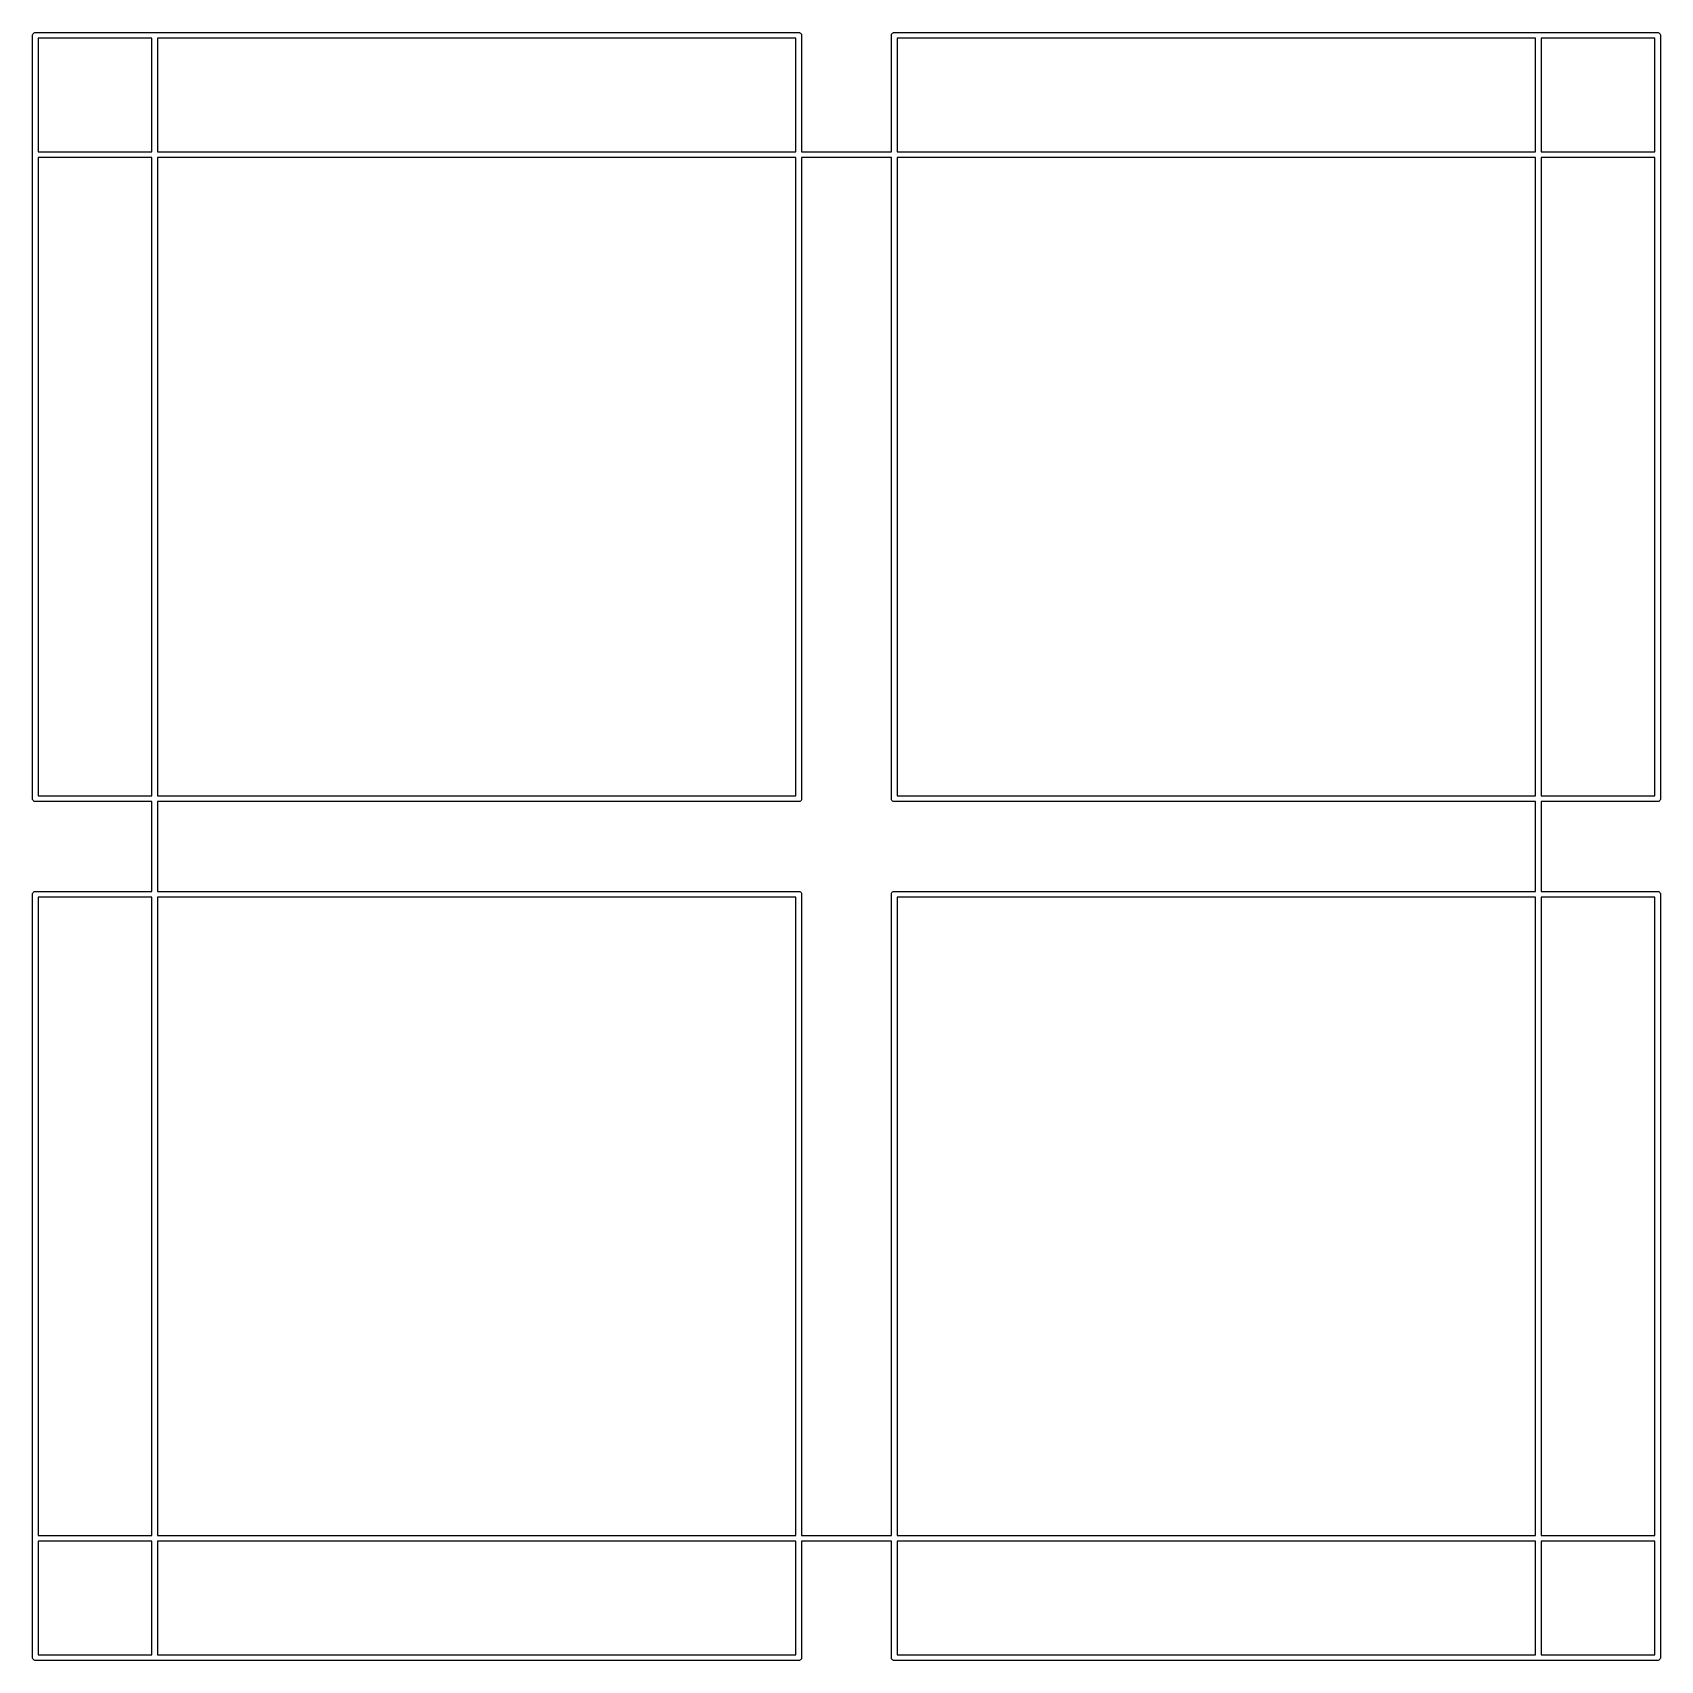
# Model space of a CAD drawing. Extents: x -1.3 to 42, y -42 to 1.3.
import ezdxf

# ---------------------------------------------------------------- set-up
doc = ezdxf.new("R2010")
doc.units = 0
doc.layers.add('BLACK', color=7, linetype='CONTINUOUS')

msp = doc.modelspace()

# ---------------------------------------------------------------- linework, layer by layer
at = {"layer": 'BLACK', "linetype": 'CONTINUOUS'}
for p, q in [((-1.33962, 1.29884), (-1.33266, 1.31187)), ((-1.33266, 1.31187), (-1.32329, 1.32329)), ((-1.32329, 1.32329), (-1.31187, 1.33266)), ((-1.31187, 1.33266), (-1.29884, 1.33962)), ((-1.29884, 1.33962), (-1.2847, 1.34391)), ((-1.2847, 1.34391), (-1.27367, 1.345)), ((-1.27367, 1.345), (-1.27, 1.34536)), ((-1.27, 1.34536), (-1.26632, 1.345)), ((-1.26632, 1.345), (1.90132, 1.345)), ((1.90132, 1.345), (1.905, 1.34536)), ((1.905, 1.34536), (1.90867, 1.345)), ((1.90867, 1.345), (19.0463, 1.345)), ((19.0463, 1.345), (19.05, 1.34536)), ((19.05, 1.34536), (19.0537, 1.345)), ((19.0537, 1.345), (19.0647, 1.34391)), ((19.0647, 1.34391), (19.0788, 1.33962)), ((19.0788, 1.33962), (19.0919, 1.33266)), ((19.0919, 1.33266), (19.1033, 1.32329)), ((19.1033, 1.32329), (19.1127, 1.31187)), ((19.1127, 1.31187), (19.1196, 1.29884)), ((21.5204, 1.29884), (21.5273, 1.31187)), ((21.5273, 1.31187), (21.5367, 1.32329)), ((21.5367, 1.32329), (21.5481, 1.33266)), ((21.5481, 1.33266), (21.5612, 1.33962)), ((21.5612, 1.33962), (21.5753, 1.34391)), ((21.5753, 1.34391), (21.5863, 1.345)), ((21.5863, 1.345), (21.59, 1.34536)), ((21.59, 1.34536), (21.5937, 1.345)), ((21.5937, 1.345), (38.7313, 1.345)), ((38.7313, 1.345), (38.735, 1.34536)), ((38.735, 1.34536), (38.7387, 1.345)), ((38.7387, 1.345), (41.9063, 1.345)), ((41.9063, 1.345), (41.91, 1.34536)), ((41.91, 1.34536), (41.9137, 1.345)), ((41.9137, 1.345), (41.9247, 1.34391)), ((41.9247, 1.34391), (41.9388, 1.33962)), ((41.9388, 1.33962), (41.9519, 1.33266)), ((41.9519, 1.33266), (41.9633, 1.32329)), ((41.9633, 1.32329), (41.9727, 1.31187)), ((41.9727, 1.31187), (41.9796, 1.29884)), ((-1.34536, 1.27), (-1.34391, 1.2847)), ((-1.345, 1.26632), (-1.34536, 1.27)), ((-1.345, -1.90132), (-1.345, 1.26632)), ((-1.34391, 1.2847), (-1.33962, 1.29884)), ((-1.195, 1.195), (-1.195, -1.83)), ((1.83, 1.195), (-1.195, 1.195)), ((1.83, -1.83), (1.83, 1.195)), ((1.98, 1.195), (1.98, -1.83)), ((18.975, 1.195), (1.98, 1.195)), ((18.975, -1.83), (18.975, 1.195)), ((19.1196, 1.29884), (19.1239, 1.2847)), ((19.1239, 1.2847), (19.1254, 1.27)), ((19.1254, 1.27), (19.125, 1.26632)), ((19.125, 1.26632), (19.125, -1.83)), ((21.5146, 1.27), (21.5161, 1.2847)), ((21.515, 1.26632), (21.5146, 1.27)), ((21.515, -1.83), (21.515, 1.26632)), ((21.5161, 1.2847), (21.5204, 1.29884)), ((21.665, 1.195), (21.665, -1.83)), ((38.66, 1.195), (21.665, 1.195)), ((38.66, -1.83), (38.66, 1.195)), ((38.81, 1.195), (38.81, -1.83)), ((41.835, 1.195), (38.81, 1.195)), ((41.835, -1.83), (41.835, 1.195)), ((41.9796, 1.29884), (41.9839, 1.2847)), ((41.9839, 1.2847), (41.9854, 1.27)), ((41.9854, 1.27), (41.985, 1.26632)), ((41.985, 1.26632), (41.985, -1.90132)), ((-1.34536, -1.905), (-1.345, -1.90132)), ((-1.345, -1.90868), (-1.34536, -1.905)), ((-1.345, -19.0463), (-1.345, -1.90868)), ((-1.195, -1.83), (1.83, -1.83)), ((-1.195, -1.98), (-1.195, -18.975)), ((1.83, -1.98), (-1.195, -1.98)), ((1.83, -18.975), (1.83, -1.98)), ((1.98, -1.83), (18.975, -1.83)), ((1.98, -1.98), (1.98, -18.975)), ((18.975, -1.98), (1.98, -1.98)), ((18.975, -18.975), (18.975, -1.98)), ((19.125, -1.83), (21.515, -1.83)), ((19.125, -1.98), (19.125, -19.0463)), ((21.515, -1.98), (19.125, -1.98)), ((21.515, -19.0463), (21.515, -1.98)), ((21.665, -1.83), (38.66, -1.83)), ((21.665, -1.98), (21.665, -18.975)), ((38.66, -1.98), (21.665, -1.98)), ((38.66, -18.975), (38.66, -1.98)), ((38.81, -1.83), (41.835, -1.83)), ((38.81, -1.98), (38.81, -18.975)), ((41.835, -1.98), (38.81, -1.98)), ((41.835, -18.975), (41.835, -1.98)), ((41.985, -1.90132), (41.9854, -1.905)), ((41.9854, -1.905), (41.985, -1.90868)), ((41.985, -1.90868), (41.985, -19.0463)), ((-1.34536, -19.05), (-1.345, -19.0463)), ((-1.34391, -19.0647), (-1.34536, -19.05)), ((-1.33962, -19.0788), (-1.34391, -19.0647)), ((-1.195, -18.975), (1.83, -18.975)), ((1.98, -18.975), (18.975, -18.975)), ((19.1239, -19.0647), (19.1196, -19.0788)), ((19.1254, -19.05), (19.1239, -19.0647)), ((19.125, -19.0463), (19.1254, -19.05)), ((21.5146, -19.05), (21.515, -19.0463)), ((21.5161, -19.0647), (21.5146, -19.05)), ((21.5204, -19.0788), (21.5161, -19.0647)), ((21.665, -18.975), (38.66, -18.975)), ((38.81, -18.975), (41.835, -18.975)), ((41.9839, -19.0647), (41.9796, -19.0788)), ((41.9854, -19.05), (41.9839, -19.0647)), ((41.985, -19.0463), (41.9854, -19.05)), ((-1.33266, -19.0919), (-1.33962, -19.0788)), ((-1.32329, -19.1033), (-1.33266, -19.0919)), ((-1.31187, -19.1127), (-1.32329, -19.1033)), ((-1.29884, -19.1196), (-1.31187, -19.1127)), ((-1.2847, -19.1239), (-1.29884, -19.1196)), ((-1.27367, -19.125), (-1.2847, -19.1239)), ((-1.27, -19.1254), (-1.27367, -19.125)), ((-1.26632, -19.125), (-1.27, -19.1254)), ((1.83, -19.125), (-1.26632, -19.125)), ((1.83, -21.515), (1.83, -19.125)), ((19.0463, -19.125), (1.98, -19.125)), ((1.98, -19.125), (1.98, -21.515)), ((19.05, -19.1254), (19.0463, -19.125)), ((19.0537, -19.125), (19.05, -19.1254)), ((19.0647, -19.1239), (19.0537, -19.125)), ((19.0788, -19.1196), (19.0647, -19.1239)), ((19.0919, -19.1127), (19.0788, -19.1196)), ((19.1033, -19.1033), (19.0919, -19.1127)), ((19.1127, -19.0919), (19.1033, -19.1033)), ((19.1196, -19.0788), (19.1127, -19.0919)), ((21.5273, -19.0919), (21.5204, -19.0788)), ((21.5367, -19.1033), (21.5273, -19.0919)), ((21.5481, -19.1127), (21.5367, -19.1033)), ((21.5612, -19.1196), (21.5481, -19.1127)), ((21.5753, -19.1239), (21.5612, -19.1196)), ((21.5863, -19.125), (21.5753, -19.1239)), ((21.59, -19.1254), (21.5863, -19.125)), ((21.5937, -19.125), (21.59, -19.1254)), ((38.66, -19.125), (21.5937, -19.125)), ((38.66, -21.515), (38.66, -19.125)), ((41.9063, -19.125), (38.81, -19.125)), ((38.81, -19.125), (38.81, -21.515)), ((41.91, -19.1254), (41.9063, -19.125)), ((41.9137, -19.125), (41.91, -19.1254)), ((41.9247, -19.1239), (41.9137, -19.125)), ((41.9388, -19.1196), (41.9247, -19.1239)), ((41.9519, -19.1127), (41.9388, -19.1196)), ((41.9633, -19.1033), (41.9519, -19.1127)), ((41.9727, -19.0919), (41.9633, -19.1033)), ((41.9796, -19.0788), (41.9727, -19.0919)), ((-1.34536, -21.59), (-1.34391, -21.5753)), ((-1.345, -21.5937), (-1.34536, -21.59)), ((-1.345, -38.7313), (-1.345, -21.5937)), ((-1.34391, -21.5753), (-1.33962, -21.5612)), ((-1.33962, -21.5612), (-1.33266, -21.5481)), ((-1.33266, -21.5481), (-1.32329, -21.5367)), ((-1.32329, -21.5367), (-1.31187, -21.5273)), ((-1.31187, -21.5273), (-1.29884, -21.5204)), ((-1.29884, -21.5204), (-1.2847, -21.5161)), ((-1.2847, -21.5161), (-1.27367, -21.515)), ((-1.27367, -21.515), (-1.27, -21.5146)), ((-1.27, -21.5146), (-1.26632, -21.515)), ((-1.26632, -21.515), (1.83, -21.515)), ((-1.195, -21.665), (-1.195, -38.66)), ((1.83, -21.665), (-1.195, -21.665)), ((1.83, -38.66), (1.83, -21.665)), ((1.98, -21.515), (19.0463, -21.515)), ((1.98, -21.665), (1.98, -38.66)), ((18.975, -21.665), (1.98, -21.665)), ((18.975, -38.66), (18.975, -21.665)), ((19.0463, -21.515), (19.05, -21.5146)), ((19.05, -21.5146), (19.0537, -21.515)), ((19.0537, -21.515), (19.0647, -21.5161)), ((19.0647, -21.5161), (19.0788, -21.5204)), ((19.0788, -21.5204), (19.0919, -21.5273)), ((19.0919, -21.5273), (19.1033, -21.5367)), ((19.1033, -21.5367), (19.1127, -21.5481)), ((19.1127, -21.5481), (19.1196, -21.5612)), ((19.1196, -21.5612), (19.1239, -21.5753)), ((19.1239, -21.5753), (19.1254, -21.59)), ((19.1254, -21.59), (19.125, -21.5937)), ((19.125, -21.5937), (19.125, -38.66)), ((21.5146, -21.59), (21.5161, -21.5753)), ((21.515, -21.5937), (21.5146, -21.59)), ((21.515, -38.66), (21.515, -21.5937)), ((21.5161, -21.5753), (21.5204, -21.5612)), ((21.5204, -21.5612), (21.5273, -21.5481)), ((21.5273, -21.5481), (21.5367, -21.5367)), ((21.5367, -21.5367), (21.5481, -21.5273)), ((21.5481, -21.5273), (21.5612, -21.5204)), ((21.5612, -21.5204), (21.5753, -21.5161)), ((21.5753, -21.5161), (21.5863, -21.515)), ((21.5863, -21.515), (21.59, -21.5146)), ((21.59, -21.5146), (21.5937, -21.515)), ((21.5937, -21.515), (38.66, -21.515)), ((21.665, -21.665), (21.665, -38.66)), ((38.66, -21.665), (21.665, -21.665)), ((38.66, -38.66), (38.66, -21.665)), ((38.81, -21.515), (41.9063, -21.515)), ((38.81, -21.665), (38.81, -38.66)), ((41.835, -21.665), (38.81, -21.665)), ((41.835, -38.66), (41.835, -21.665)), ((41.9063, -21.515), (41.91, -21.5146)), ((41.91, -21.5146), (41.9137, -21.515)), ((41.9137, -21.515), (41.9247, -21.5161)), ((41.9247, -21.5161), (41.9388, -21.5204)), ((41.9388, -21.5204), (41.9519, -21.5273)), ((41.9519, -21.5273), (41.9633, -21.5367)), ((41.9633, -21.5367), (41.9727, -21.5481)), ((41.9727, -21.5481), (41.9796, -21.5612)), ((41.9796, -21.5612), (41.9839, -21.5753)), ((41.9839, -21.5753), (41.9854, -21.59)), ((41.9854, -21.59), (41.985, -21.5937)), ((41.985, -21.5937), (41.985, -38.7313)), ((-1.34536, -38.735), (-1.345, -38.7313)), ((-1.345, -38.7387), (-1.34536, -38.735)), ((-1.345, -41.9063), (-1.345, -38.7387)), ((-1.195, -38.66), (1.83, -38.66)), ((-1.195, -38.81), (-1.195, -41.835)), ((1.83, -38.81), (-1.195, -38.81)), ((1.83, -41.835), (1.83, -38.81)), ((1.98, -38.66), (18.975, -38.66)), ((1.98, -38.81), (1.98, -41.835)), ((18.975, -38.81), (1.98, -38.81)), ((18.975, -41.835), (18.975, -38.81)), ((19.125, -38.66), (21.515, -38.66)), ((21.515, -38.81), (19.125, -38.81)), ((19.125, -38.81), (19.125, -41.9063)), ((21.515, -41.9063), (21.515, -38.81)), ((21.665, -38.66), (38.66, -38.66)), ((21.665, -38.81), (21.665, -41.835)), ((38.66, -38.81), (21.665, -38.81)), ((38.66, -41.835), (38.66, -38.81)), ((38.81, -38.66), (41.835, -38.66)), ((38.81, -38.81), (38.81, -41.835)), ((41.835, -38.81), (38.81, -38.81)), ((41.835, -41.835), (41.835, -38.81)), ((41.985, -38.7313), (41.9854, -38.735)), ((41.9854, -38.735), (41.985, -38.7387)), ((41.985, -38.7387), (41.985, -41.9063)), ((-1.34536, -41.91), (-1.345, -41.9063)), ((-1.34391, -41.9247), (-1.34536, -41.91)), ((-1.33962, -41.9388), (-1.34391, -41.9247)), ((-1.33266, -41.9519), (-1.33962, -41.9388)), ((-1.32329, -41.9633), (-1.33266, -41.9519)), ((-1.31187, -41.9727), (-1.32329, -41.9633)), ((-1.29884, -41.9796), (-1.31187, -41.9727)), ((-1.2847, -41.9839), (-1.29884, -41.9796)), ((-1.27367, -41.985), (-1.2847, -41.9839)), ((-1.27, -41.9854), (-1.27367, -41.985)), ((-1.26632, -41.985), (-1.27, -41.9854)), ((1.90132, -41.985), (-1.26632, -41.985)), ((-1.195, -41.835), (1.83, -41.835)), ((1.905, -41.9854), (1.90132, -41.985)), ((1.90867, -41.985), (1.905, -41.9854)), ((19.0463, -41.985), (1.90867, -41.985)), ((1.98, -41.835), (18.975, -41.835)), ((19.05, -41.9854), (19.0463, -41.985)), ((19.0537, -41.985), (19.05, -41.9854)), ((19.0647, -41.9839), (19.0537, -41.985)), ((19.0788, -41.9796), (19.0647, -41.9839)), ((19.0919, -41.9727), (19.0788, -41.9796)), ((19.1033, -41.9633), (19.0919, -41.9727)), ((19.1127, -41.9519), (19.1033, -41.9633)), ((19.1196, -41.9388), (19.1127, -41.9519)), ((19.1239, -41.9247), (19.1196, -41.9388)), ((19.1254, -41.91), (19.1239, -41.9247)), ((19.125, -41.9063), (19.1254, -41.91)), ((21.5146, -41.91), (21.515, -41.9063)), ((21.5161, -41.9247), (21.5146, -41.91)), ((21.5204, -41.9388), (21.5161, -41.9247)), ((21.5273, -41.9519), (21.5204, -41.9388)), ((21.5367, -41.9633), (21.5273, -41.9519)), ((21.5481, -41.9727), (21.5367, -41.9633)), ((21.5612, -41.9796), (21.5481, -41.9727)), ((21.5753, -41.9839), (21.5612, -41.9796)), ((21.5863, -41.985), (21.5753, -41.9839)), ((21.59, -41.9854), (21.5863, -41.985)), ((21.5937, -41.985), (21.59, -41.9854)), ((38.7313, -41.985), (21.5937, -41.985)), ((21.665, -41.835), (38.66, -41.835)), ((38.735, -41.9854), (38.7313, -41.985)), ((38.7387, -41.985), (38.735, -41.9854)), ((41.9063, -41.985), (38.7387, -41.985)), ((38.81, -41.835), (41.835, -41.835)), ((41.91, -41.9854), (41.9063, -41.985)), ((41.9137, -41.985), (41.91, -41.9854)), ((41.9247, -41.9839), (41.9137, -41.985)), ((41.9388, -41.9796), (41.9247, -41.9839)), ((41.9519, -41.9727), (41.9388, -41.9796)), ((41.9633, -41.9633), (41.9519, -41.9727)), ((41.9727, -41.9519), (41.9633, -41.9633)), ((41.9796, -41.9388), (41.9727, -41.9519)), ((41.9839, -41.9247), (41.9796, -41.9388)), ((41.9854, -41.91), (41.9839, -41.9247)), ((41.985, -41.9063), (41.9854, -41.91))]:
    msp.add_line(p, q, dxfattribs=at)

doc.saveas('drawing.dxf')
